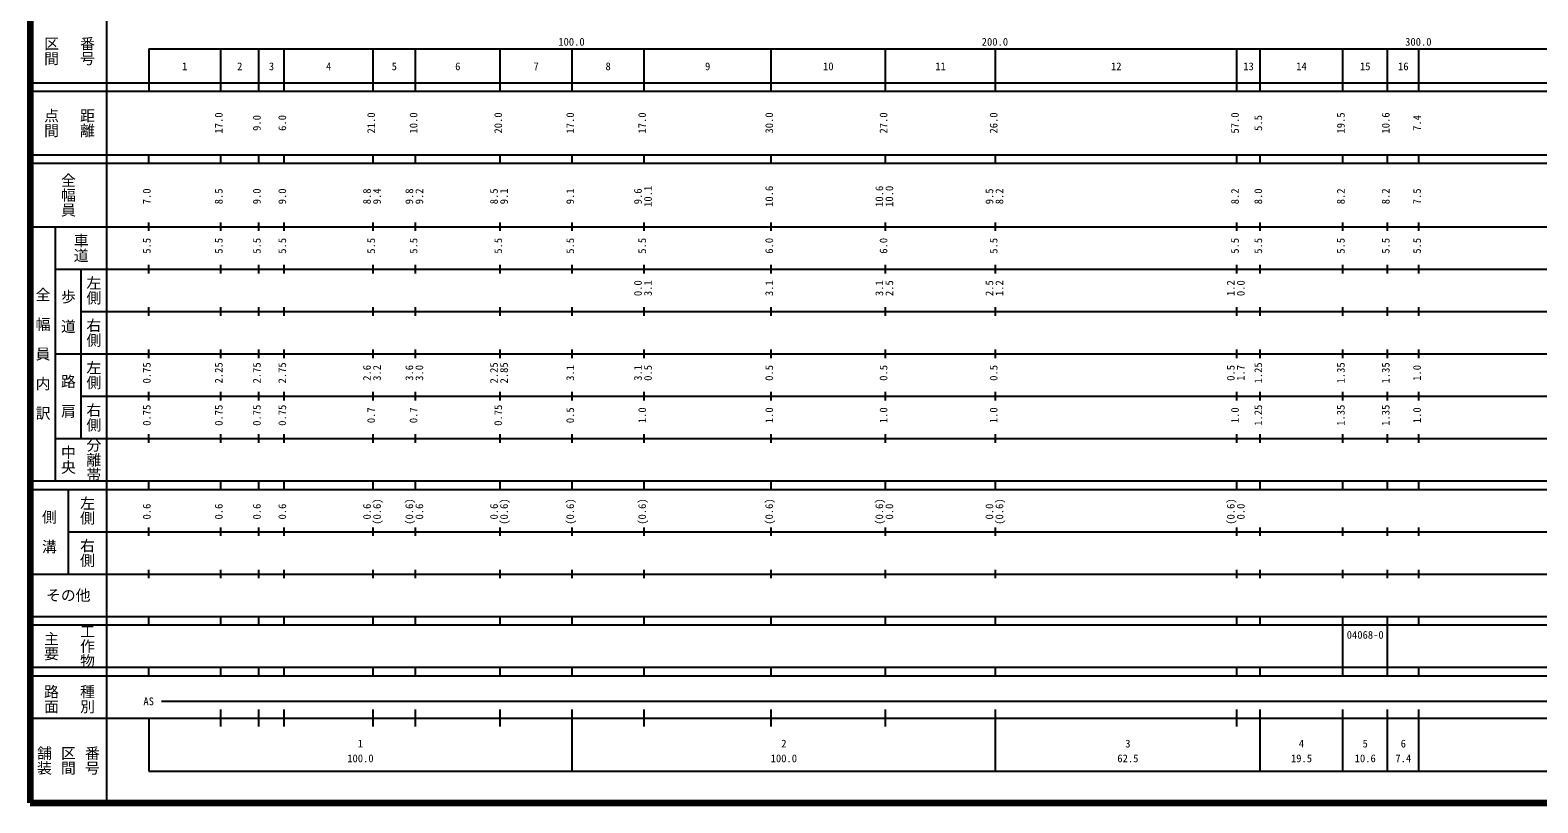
# Model space of a CAD drawing. Units: millimetres on the paper, enlarged 1000 times. Extents: x 40000 to 680000, y 20000 to 380000.
# Drawn here: x 40000 to 396072, y 20000 to 202409 of the extents above; entities that cross this region are included whole.
import ezdxf
from ezdxf.enums import TextEntityAlignment as Align

# ---------------------------------------------------------------- set-up
doc = ezdxf.new("R2010")
doc.units = ezdxf.units.MM
doc.header["$LTSCALE"] = 1000
doc.layers.add('M-TTL', color=2, linetype='Continuous', lineweight=140)
doc.layers.add('M-TTL-BAND', color=7, linetype='Continuous', lineweight=25)
doc.styles.add('@ＭＳ ゴシック', font='')
doc.styles.add('ＭＳ ゴシック', font='')
doc.styles.get('@ＭＳ ゴシック').set_extended_font_data('@MS Gothic')
doc.styles.get('ＭＳ ゴシック').set_extended_font_data('MS Gothic')

msp = doc.modelspace()

# ---------------------------------------------------------------- linework, layer by layer
at = {"layer": 'M-TTL'}
for p, q in [((40000, 380000), (40000, 20000)), ((40000, 20000), (680000, 20000))]:
    msp.add_line(p, q, dxfattribs=at)
at = {"layer": 'M-TTL-BAND'}
for p, q in [((58000, 370000), (58000, 20000)), ((68000, 198000), (579000, 198000)), ((68000, 198000), (68000, 188000)), ((85000, 188000), (85000, 198000)), ((94000, 188000), (94000, 198000)), ((100000, 188000), (100000, 198000)), ((121000, 188000), (121000, 198000)), ((131000, 188000), (131000, 198000)), ((151000, 188000), (151000, 198000)), ((168000, 188000), (168000, 198000)), ((185000, 188000), (185000, 198000)), ((215000, 188000), (215000, 198000)), ((242000, 188000), (242000, 198000)), ((268000, 188000), (268000, 198000)), ((325000, 188000), (325000, 198000)), ((330500, 188000), (330500, 198000)), ((350000, 188000), (350000, 198000)), ((360600, 188000), (360600, 198000)), ((368000, 188000), (368000, 198000)), ((40000, 190000), (579000, 190000)), ((40000, 188000), (579000, 188000)), ((40000, 173000), (579000, 173000)), ((40000, 171000), (579000, 171000)), ((68000, 171000), (68000, 173000)), ((85000, 171000), (85000, 173000)), ((94000, 171000), (94000, 173000)), ((100000, 171000), (100000, 173000)), ((121000, 171000), (121000, 173000)), ((131000, 171000), (131000, 173000)), ((151000, 171000), (151000, 173000)), ((168000, 171000), (168000, 173000)), ((185000, 171000), (185000, 173000)), ((215000, 171000), (215000, 173000)), ((242000, 171000), (242000, 173000)), ((268000, 171000), (268000, 173000)), ((325000, 171000), (325000, 173000)), ((330500, 171000), (330500, 173000)), ((350000, 171000), (350000, 173000)), ((360600, 171000), (360600, 173000)), ((368000, 171000), (368000, 173000)), ((68000, 155000), (68000, 157000)), ((85000, 155000), (85000, 157000)), ((94000, 155000), (94000, 157000)), ((100000, 155000), (100000, 157000)), ((121000, 155000), (121000, 157000)), ((131000, 155000), (131000, 157000)), ((151000, 155000), (151000, 157000)), ((168000, 155000), (168000, 157000)), ((185000, 155000), (185000, 157000)), ((215000, 155000), (215000, 157000)), ((242000, 155000), (242000, 157000)), ((268000, 155000), (268000, 157000)), ((325000, 155000), (325000, 157000)), ((330500, 155000), (330500, 157000)), ((350000, 155000), (350000, 157000)), ((360600, 155000), (360600, 157000)), ((368000, 155000), (368000, 157000)), ((40000, 156000), (579000, 156000)), ((46000, 96000), (46000, 156000)), ((46000, 146000), (579000, 146000)), ((52000, 146000), (52000, 106000)), ((68000, 145000), (68000, 147000)), ((85000, 145000), (85000, 147000)), ((94000, 145000), (94000, 147000)), ((100000, 145000), (100000, 147000)), ((121000, 145000), (121000, 147000)), ((131000, 145000), (131000, 147000)), ((151000, 145000), (151000, 147000)), ((168000, 145000), (168000, 147000)), ((185000, 145000), (185000, 147000)), ((215000, 145000), (215000, 147000)), ((242000, 145000), (242000, 147000)), ((268000, 145000), (268000, 147000)), ((325000, 145000), (325000, 147000)), ((330500, 145000), (330500, 147000)), ((350000, 145000), (350000, 147000)), ((360600, 145000), (360600, 147000)), ((368000, 145000), (368000, 147000)), ((52000, 136000), (579000, 136000)), ((68000, 135000), (68000, 137000)), ((85000, 135000), (85000, 137000)), ((94000, 135000), (94000, 137000)), ((100000, 135000), (100000, 137000)), ((121000, 135000), (121000, 137000)), ((131000, 135000), (131000, 137000)), ((151000, 135000), (151000, 137000)), ((168000, 135000), (168000, 137000)), ((185000, 135000), (185000, 137000)), ((215000, 135000), (215000, 137000)), ((242000, 135000), (242000, 137000)), ((268000, 135000), (268000, 137000)), ((325000, 135000), (325000, 137000)), ((330500, 135000), (330500, 137000)), ((350000, 135000), (350000, 137000)), ((360600, 135000), (360600, 137000)), ((368000, 135000), (368000, 137000)), ((46000, 126000), (579000, 126000)), ((68000, 125000), (68000, 127000)), ((85000, 125000), (85000, 127000)), ((94000, 125000), (94000, 127000)), ((100000, 125000), (100000, 127000)), ((121000, 125000), (121000, 127000)), ((131000, 125000), (131000, 127000)), ((151000, 125000), (151000, 127000)), ((168000, 125000), (168000, 127000)), ((185000, 125000), (185000, 127000)), ((215000, 125000), (215000, 127000)), ((242000, 125000), (242000, 127000)), ((268000, 125000), (268000, 127000)), ((325000, 125000), (325000, 127000)), ((330500, 125000), (330500, 127000)), ((350000, 125000), (350000, 127000)), ((360600, 125000), (360600, 127000)), ((368000, 125000), (368000, 127000)), ((52000, 116000), (579000, 116000)), ((68000, 115000), (68000, 117000)), ((85000, 115000), (85000, 117000)), ((94000, 115000), (94000, 117000)), ((100000, 115000), (100000, 117000)), ((121000, 115000), (121000, 117000)), ((131000, 115000), (131000, 117000)), ((151000, 115000), (151000, 117000)), ((168000, 115000), (168000, 117000)), ((185000, 115000), (185000, 117000)), ((215000, 115000), (215000, 117000)), ((242000, 115000), (242000, 117000)), ((268000, 115000), (268000, 117000)), ((325000, 115000), (325000, 117000)), ((330500, 115000), (330500, 117000)), ((350000, 115000), (350000, 117000)), ((360600, 115000), (360600, 117000)), ((368000, 115000), (368000, 117000)), ((68000, 105000), (68000, 107000)), ((85000, 105000), (85000, 107000)), ((94000, 105000), (94000, 107000)), ((100000, 105000), (100000, 107000)), ((121000, 105000), (121000, 107000)), ((131000, 105000), (131000, 107000)), ((151000, 105000), (151000, 107000)), ((168000, 105000), (168000, 107000)), ((185000, 105000), (185000, 107000)), ((215000, 105000), (215000, 107000)), ((242000, 105000), (242000, 107000)), ((268000, 105000), (268000, 107000)), ((325000, 105000), (325000, 107000)), ((330500, 105000), (330500, 107000)), ((350000, 105000), (350000, 107000)), ((360600, 105000), (360600, 107000)), ((368000, 105000), (368000, 107000)), ((46000, 106000), (579000, 106000)), ((40000, 96000), (579000, 96000)), ((40000, 94000), (579000, 94000)), ((49000, 94000), (49000, 74000)), ((68000, 94000), (68000, 96000)), ((85000, 94000), (85000, 96000)), ((94000, 94000), (94000, 96000)), ((100000, 94000), (100000, 96000)), ((121000, 94000), (121000, 96000)), ((131000, 94000), (131000, 96000)), ((151000, 94000), (151000, 96000)), ((168000, 94000), (168000, 96000)), ((185000, 94000), (185000, 96000)), ((215000, 94000), (215000, 96000)), ((242000, 94000), (242000, 96000)), ((268000, 94000), (268000, 96000)), ((325000, 94000), (325000, 96000)), ((330500, 94000), (330500, 96000)), ((350000, 94000), (350000, 96000)), ((360600, 94000), (360600, 96000)), ((368000, 94000), (368000, 96000)), ((49000, 84000), (579000, 84000)), ((68000, 83000), (68000, 85000)), ((85000, 83000), (85000, 85000)), ((94000, 83000), (94000, 85000)), ((100000, 83000), (100000, 85000)), ((121000, 83000), (121000, 85000)), ((131000, 83000), (131000, 85000)), ((151000, 83000), (151000, 85000)), ((168000, 83000), (168000, 85000)), ((185000, 83000), (185000, 85000)), ((215000, 83000), (215000, 85000)), ((242000, 83000), (242000, 85000)), ((268000, 83000), (268000, 85000)), ((325000, 83000), (325000, 85000)), ((330500, 83000), (330500, 85000)), ((350000, 83000), (350000, 85000)), ((360600, 83000), (360600, 85000)), ((368000, 83000), (368000, 85000)), ((68000, 73000), (68000, 75000)), ((85000, 73000), (85000, 75000)), ((94000, 73000), (94000, 75000)), ((100000, 73000), (100000, 75000)), ((121000, 73000), (121000, 75000)), ((131000, 73000), (131000, 75000)), ((151000, 73000), (151000, 75000)), ((168000, 73000), (168000, 75000)), ((185000, 73000), (185000, 75000)), ((215000, 73000), (215000, 75000)), ((242000, 73000), (242000, 75000)), ((268000, 73000), (268000, 75000)), ((325000, 73000), (325000, 75000)), ((330500, 73000), (330500, 75000)), ((350000, 73000), (350000, 75000)), ((360600, 73000), (360600, 75000)), ((368000, 73000), (368000, 75000)), ((40000, 74000), (579000, 74000)), ((40000, 64000), (579000, 64000)), ((40000, 62000), (579000, 62000)), ((68000, 62000), (68000, 64000)), ((85000, 62000), (85000, 64000)), ((94000, 62000), (94000, 64000)), ((100000, 62000), (100000, 64000)), ((121000, 62000), (121000, 64000)), ((131000, 62000), (131000, 64000)), ((151000, 62000), (151000, 64000)), ((168000, 62000), (168000, 64000)), ((185000, 62000), (185000, 64000)), ((215000, 62000), (215000, 64000)), ((242000, 62000), (242000, 64000)), ((268000, 62000), (268000, 64000)), ((325000, 62000), (325000, 64000)), ((330500, 62000), (330500, 64000)), ((350000, 62000), (350000, 64000)), ((350000, 52000), (350000, 62000)), ((360600, 62000), (360600, 64000)), ((360600, 52000), (360600, 62000)), ((368000, 62000), (368000, 64000)), ((40000, 52000), (579000, 52000)), ((40000, 50000), (579000, 50000)), ((68000, 50000), (68000, 52000)), ((85000, 50000), (85000, 52000)), ((94000, 50000), (94000, 52000)), ((100000, 50000), (100000, 52000)), ((121000, 50000), (121000, 52000)), ((131000, 50000), (131000, 52000)), ((151000, 50000), (151000, 52000)), ((168000, 50000), (168000, 52000)), ((185000, 50000), (185000, 52000)), ((215000, 50000), (215000, 52000)), ((242000, 50000), (242000, 52000)), ((268000, 50000), (268000, 52000)), ((325000, 50000), (325000, 52000)), ((330500, 50000), (330500, 52000)), ((350000, 50000), (350000, 52000)), ((360600, 50000), (360600, 52000)), ((368000, 50000), (368000, 52000)), ((71000, 44000), (565000, 44000)), ((40000, 40000), (579000, 40000)), ((68000, 40000), (68000, 27500)), ((85000, 38000), (85000, 42000)), ((94000, 38000), (94000, 42000)), ((100000, 38000), (100000, 42000)), ((121000, 38000), (121000, 42000)), ((131000, 38000), (131000, 42000)), ((151000, 38000), (151000, 42000)), ((168000, 27500), (168000, 42000)), ((185000, 38000), (185000, 42000)), ((215000, 38000), (215000, 42000)), ((242000, 38000), (242000, 42000)), ((268000, 27500), (268000, 42000)), ((325000, 38000), (325000, 42000)), ((330500, 27500), (330500, 42000)), ((350000, 27500), (350000, 42000)), ((360600, 27500), (360600, 42000)), ((368000, 27500), (368000, 42000)), ((68000, 27500), (579000, 27500))]:
    msp.add_line(p, q, dxfattribs=at)

# ---------------------------------------------------------------- texts
at = {"layer": 'M-TTL-BAND', "style": '@ＭＳ ゴシック'}
for s, p in [('区間', (45000, 197500)), ('番号', (53500, 197500)), ('点間', (45000, 180500)), ('距離', (53500, 180500)), ('全幅員', (49000, 163500)), ('車道', (52000, 151000)), ('左側', (55000, 141000)), ('全\u3000幅\u3000員\u3000内\u3000訳', (43000, 126000)), ('歩\u3000道', (49000, 136000)), ('右側', (55000, 131000)), ('路\u3000肩', (49000, 116000)), ('左側', (55000, 121000)), ('右側', (55000, 111000)), ('中央', (49000, 101000)), ('分離帯', (55000, 101000)), ('側\u3000溝', (44500, 84000)), ('左側', (53500, 89000)), ('右側', (53500, 79000)), ('工作物', (53500, 57000)), ('主要', (45000, 57000)), ('路面', (45000, 44500)), ('種別', (53500, 44500)), ('舗装', (43333, 30000)), ('区間', (49000, 30000)), ('番号', (54667, 30000))]:
    msp.add_text(s, height=2566, rotation=270, dxfattribs=at).set_placement(p, align=Align.MIDDLE_CENTER)
at = {"layer": 'M-TTL-BAND', "style": 'ＭＳ ゴシック'}
for s, p in [('100.0', (167844, 198195)), ('200.0', (267844, 198195)), ('300.0', (367844, 198195)), ('1', (76500, 192405)), ('2', (89500, 192405)), ('3', (97000, 192405)), ('4', (110500, 192405)), ('5', (126000, 192405)), ('6', (141000, 192405)), ('7', (159500, 192405)), ('8', (176500, 192405)), ('9', (200000, 192405)), ('10', (228500, 192405)), ('11', (255000, 192405)), ('12', (296500, 192405)), ('13', (327750, 192405)), ('14', (340250, 192405)), ('15', (355300, 192405)), ('16', (364300, 192405)), ('AS', (68000, 42500)), ('1', (118000, 32523)), ('2', (218000, 32523)), ('3', (299250, 32523)), ('4', (340250, 32523)), ('5', (355300, 32523)), ('6', (364300, 32523)), ('100.0', (118000, 29033)), ('100.0', (218000, 29033)), ('62.5', (299250, 29033)), ('19.5', (340250, 29033)), ('10.6', (355300, 29033)), ('7.4', (364300, 29033))]:
    msp.add_text(s, height=1833, dxfattribs=at).set_placement(p, align=Align.BOTTOM_CENTER)
for s, p in [('17.0', (86000, 180500)), ('9.0', (95000, 180500)), ('6.0', (101000, 180500)), ('21.0', (122000, 180500)), ('10.0', (132000, 180500)), ('20.0', (152000, 180500)), ('17.0', (169000, 180500)), ('17.0', (186000, 180500)), ('30.0', (216000, 180500)), ('27.0', (243000, 180500)), ('26.0', (269000, 180500)), ('57.0', (326000, 180500)), ('5.5', (331500, 180500)), ('19.5', (351000, 180500)), ('10.6', (361600, 180500)), ('7.4', (369000, 180500)), ('7.0', (69000, 163174)), ('8.5', (86000, 163174)), ('9.0', (95000, 163174)), ('9.0', (101000, 163174)), ('8.8', (121000, 163174)), ('9.4', (123370, 163174)), ('9.8', (131000, 163174)), ('9.2', (133370, 163174)), ('8.5', (151000, 163174)), ('9.1', (153370, 163174)), ('9.1', (169000, 163174)), ('9.6', (185000, 163174)), ('10.1', (187370, 163174)), ('10.6', (216000, 163174)), ('10.6', (242000, 163174)), ('10.0', (244370, 163174)), ('9.5', (268000, 163174)), ('8.2', (270370, 163174)), ('8.2', (326000, 163174)), ('8.0', (331500, 163174)), ('8.2', (351000, 163174)), ('8.2', (361600, 163174)), ('7.5', (369000, 163174)), ('5.5', (69000, 151500)), ('5.5', (86000, 151500)), ('5.5', (95000, 151500)), ('5.5', (101000, 151500)), ('5.5', (122000, 151500)), ('5.5', (132000, 151500)), ('5.5', (152000, 151500)), ('5.5', (169000, 151500)), ('5.5', (186000, 151500)), ('6.0', (216000, 151500)), ('6.0', (243000, 151500)), ('5.5', (269000, 151500)), ('5.5', (326000, 151500)), ('5.5', (331500, 151500)), ('5.5', (351000, 151500)), ('5.5', (361600, 151500)), ('5.5', (369000, 151500)), ('0.0', (185000, 141500)), ('3.1', (187370, 141500)), ('3.1', (216000, 141500)), ('3.1', (242000, 141500)), ('2.5', (244370, 141500)), ('2.5', (268000, 141500)), ('1.2', (270370, 141500)), ('1.2', (325000, 141500)), ('0.0', (327370, 141500)), ('0.75', (69000, 121500)), ('2.25', (86000, 121500)), ('2.75', (95000, 121500)), ('2.75', (101000, 121500)), ('2.6', (121000, 121500)), ('3.2', (123370, 121500)), ('3.6', (131000, 121500)), ('3.0', (133370, 121500)), ('2.25', (151000, 121500)), ('2.85', (153370, 121500)), ('3.1', (169000, 121500)), ('3.1', (185000, 121500)), ('0.5', (187370, 121500)), ('0.5', (216000, 121500)), ('0.5', (243000, 121500)), ('0.5', (269000, 121500)), ('0.5', (325000, 121500)), ('1.7', (327370, 121500)), ('1.25', (331500, 121500)), ('1.35', (351000, 121500)), ('1.35', (361600, 121500)), ('1.0', (369000, 121500)), ('0.75', (69000, 111500)), ('0.75', (86000, 111500)), ('0.75', (95000, 111500)), ('0.75', (101000, 111500)), ('0.7', (122000, 111500)), ('0.7', (132000, 111500)), ('0.75', (152000, 111500)), ('0.5', (169000, 111500)), ('1.0', (186000, 111500)), ('1.0', (216000, 111500)), ('1.0', (243000, 111500)), ('1.0', (269000, 111500)), ('1.0', (326000, 111500)), ('1.25', (331500, 111500)), ('1.35', (351000, 111500)), ('1.35', (361600, 111500)), ('1.0', (369000, 111500)), ('0.6', (69000, 88764)), ('0.6', (86000, 88764)), ('0.6', (95000, 88764)), ('0.6', (101000, 88764)), ('0.6', (121000, 88764)), ('(0.6)', (123370, 88764)), ('(0.6)', (131000, 88764)), ('0.6', (133370, 88764)), ('0.6', (151000, 88764)), ('(0.6)', (153370, 88764)), ('(0.6)', (169000, 88764)), ('(0.6)', (186000, 88764)), ('(0.6)', (216000, 88764)), ('(0.6)', (242000, 88764)), ('0.0', (244370, 88764)), ('0.0', (268000, 88764)), ('(0.6)', (270370, 88764)), ('(0.6)', (325000, 88764)), ('0.0', (327370, 88764))]:
    msp.add_text(s, height=1833, rotation=90, dxfattribs=at).set_placement(p, align=Align.BOTTOM_CENTER)
for s, height, p in [('その他', 2566, (49000, 69000)), ('04068-0', 1833, (355300, 59655))]:
    msp.add_text(s, height=height, dxfattribs=at).set_placement(p, align=Align.MIDDLE_CENTER)

doc.saveas('drawing.dxf')
